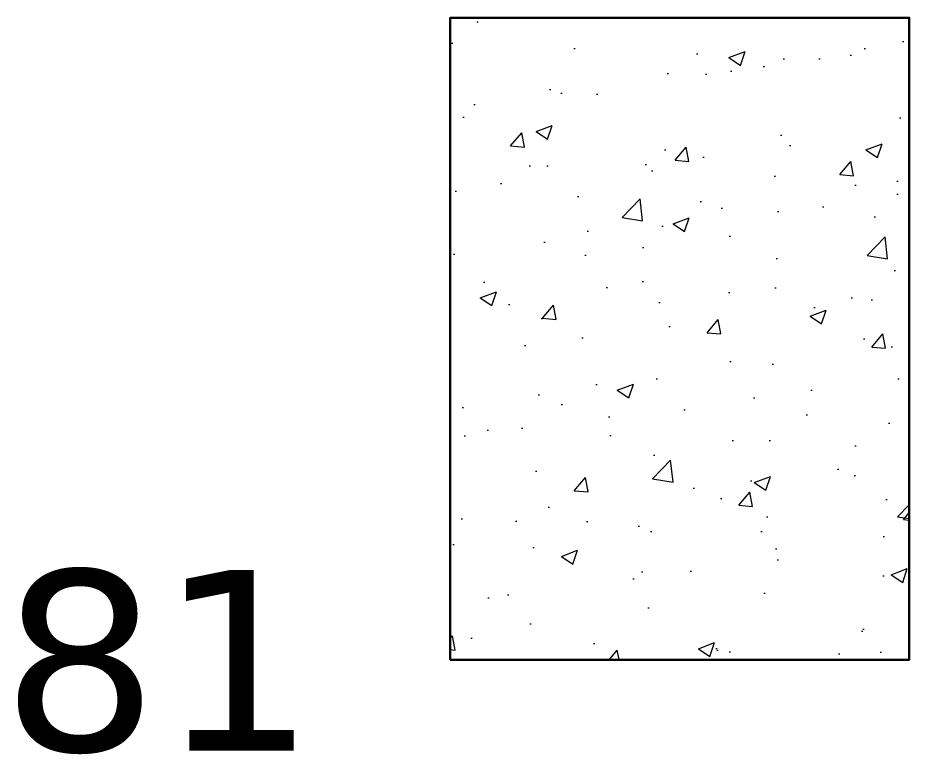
# Model space of a CAD drawing. Header units: inches. Extents: x -217 to 2701, y -906 to 3312.
# Drawn here: x 819.87 to 849, y 1397.91 to 1422 of the extents above; entities that cross this region are included whole.
import ezdxf

# ---------------------------------------------------------------- set-up
doc = ezdxf.new("R2010")
doc.units = ezdxf.units.IN
doc.header["$MEASUREMENT"] = 0
doc.layers.get('0').update_dxf_attribs({"color": 8, "linetype": 'CONTINUOUS'})
doc.layers.add('AR. COLUMN', color=160, linetype='CONTINUOUS', lineweight=30)
doc.layers.add('AR. R.C.C HATCH', color=253, linetype='CONTINUOUS', lineweight=9)
for name, color, linetype in [('COLUMN', 8, 'CONTINUOUS'), ('COLUMN HATCH', 8, 'CONTINUOUS'), ('MAA-CABLE TRAY', 8, 'CONTINUOUS'), ('TEXT', 8, 'CONTINUOUS')]:
    doc.layers.add(name, color=color, linetype=linetype)
doc.styles.add('VERDANA', font='verdana.ttf')

# ---------------------------------------------------------------- blocks, each defined once
blk = doc.blocks.new('ASDFCADF')
at = {"lineweight": 18}
blk.add_wipeout([(4.547275551918598e-14, -20.999999999999766), (3.60541051314438e-14, 5.684341886080802e-14), (-15.000000000000007, 5.3290705182007514e-14), (-14.999999999999998, -20.999999999999766)], dxfattribs=at)
at = {"layer": 'AR. R.C.C HATCH'}
h = blk.add_hatch(dxfattribs=at)
h.set_pattern_fill('AR-CONC', color=256, scale=0.7500000000000704, angle=360, style=0)
h.set_pattern_definition([(49.99999999999999, (-15, -23.00000000000341), (5.379451369506155, -0.4706410123695057), [0.5625000000000526, -6.187500000000579]), (355, (-15, -23.00000000000341), (-1.0406350020976, 5.641441002750617), [0.4500000000000422, -4.950000000000464]), (100.45144446, (-14.55171239249989, -23.03922008000336), (4.338816350453746, 5.170799932265205), [0.4780514400000446, -5.258565840000491]), (46.1842, (-15, -21.50000000000318), (8.004309980037544, -1.241394605948188), [0.8437500000000784, -9.281250000000862]), (96.63563548999997, (-14.33297441249988, -21.60344980250329), (7.009964592557368, 7.305889505809816), [0.7170775650000668, -7.887853200000735]), (351.1841639899999, (-15, -21.50000000000318), (7.009964587911453, 7.305889502025614), [0.6750000000000632, -7.425000007500697]), (21.00000000000002, (-14.25, -21.87500000000341), (4.476802890888884, -3.019641679990324), [0.5625000000000527, -6.187500000000581]), (326.0000000000001, (-14.25, -21.87500000000341), (1.824864989412032, 5.438625337851907), [0.4500000000000423, -4.950000000000465]), (71.45144473999996, (-13.87693309499991, -22.12663680500327), (6.301667825475373, 2.418983646047882), [0.4780514250000449, -5.258565840000493]), (37.50000000000001, (-15, -23.00000000000341), (0.09119891487968775, 2.49670390373507), [0, -4.890000000000458, 0, -5.025000000000471, 0, -4.968750000000465]), (7.499999999999995, (-15, -23.00000000000341), (1.973021530816299, 2.958087839117979), [0, -2.865000000000267, 0, -4.777500000000445, 0, -1.893750000000177]), (327.5, (-16.67250000000013, -23.00000000000341), (4.003668271293443, -0.1691615380078627), [0, -1.875000000000176, 0, -5.850000000000549, 0, -7.762500000000729]), (317.5, (-17.42250000000013, -23.00000000000341), (4.373896270068307, 0.7507873674924549), [0, -2.437500000000228, 0, -3.885000000000364, 0, -5.512500000000516])])
h.paths.add_polyline_path([(0, 0), (-15, 0), (-15, -21), (0, -21)])
at = {"layer": 'AR. COLUMN'}
blk.add_lwpolyline([(0, -21), (0, 0), (-15, 0), (-15, -21)], close=True, dxfattribs=at)
at = {"layer": 'MAA-CABLE TRAY', "lineweight": 18}
for points in [[(-15, -21), (-15, 0), (0, 0), (0, -21)], [(-15, 0), (0, 0), (0, -21), (-15, -21)]]:
    blk.add_lwpolyline(points, close=True, dxfattribs=at)

msp = doc.modelspace()

# ---------------------------------------------------------------- hatches: boundary and pattern name
at = {"layer": 'COLUMN HATCH', "linetype": 'Continuous'}
msp.add_hatch(color=256, dxfattribs=at).paths.add_polyline_path([(848.9999999999947, 1421.999999999999), (833.9999999999947, 1421.999999999999), (833.9999999999947, 1400.999999999999), (848.9999999999947, 1400.999999999999)])
at = {"layer": 'TEXT', "lineweight": 0}
msp.add_hatch(color=256, dxfattribs=at).paths.add_polyline_path([(848.9999999999947, 1421.999999999999), (833.9999999999947, 1421.999999999999), (833.9999999999947, 1400.999999999999), (848.9999999999947, 1400.999999999999)])

# ---------------------------------------------------------------- linework, layer by layer
at = {"layer": 'COLUMN', "linetype": 'Continuous'}
msp.add_lwpolyline([(833.9999999999947, 1401.000000000002), (848.9999999999947, 1401.000000000002), (848.9999999999947, 1422.000000000002), (833.9999999999947, 1422.000000000002)], close=True, dxfattribs=at)
at = {"layer": 'TEXT', "lineweight": 0}
msp.add_lwpolyline([(833.9999999999947, 1401.000000000002), (848.9999999999947, 1401.000000000002), (848.9999999999947, 1422.000000000002), (833.9999999999947, 1422.000000000002)], close=True, dxfattribs=at)

# ---------------------------------------------------------------- texts
at = {"layer": 'TEXT', "lineweight": 0, "insert": (824.4736938930297, 1400.923533699959), "char_height": 5.905511811024976, "width": 5.139149242969324, "attachment_point": 5, "style": 'VERDANA'}
msp.add_mtext('81', dxfattribs=at)

# ---------------------------------------------------------------- next in the draw order: block references
at = {"layer": 'MAA-CABLE TRAY', "lineweight": 18}
msp.add_blockref('ASDFCADF', (848.9999999999947, 1422.000000000002), dxfattribs=at)

doc.saveas('drawing.dxf')
